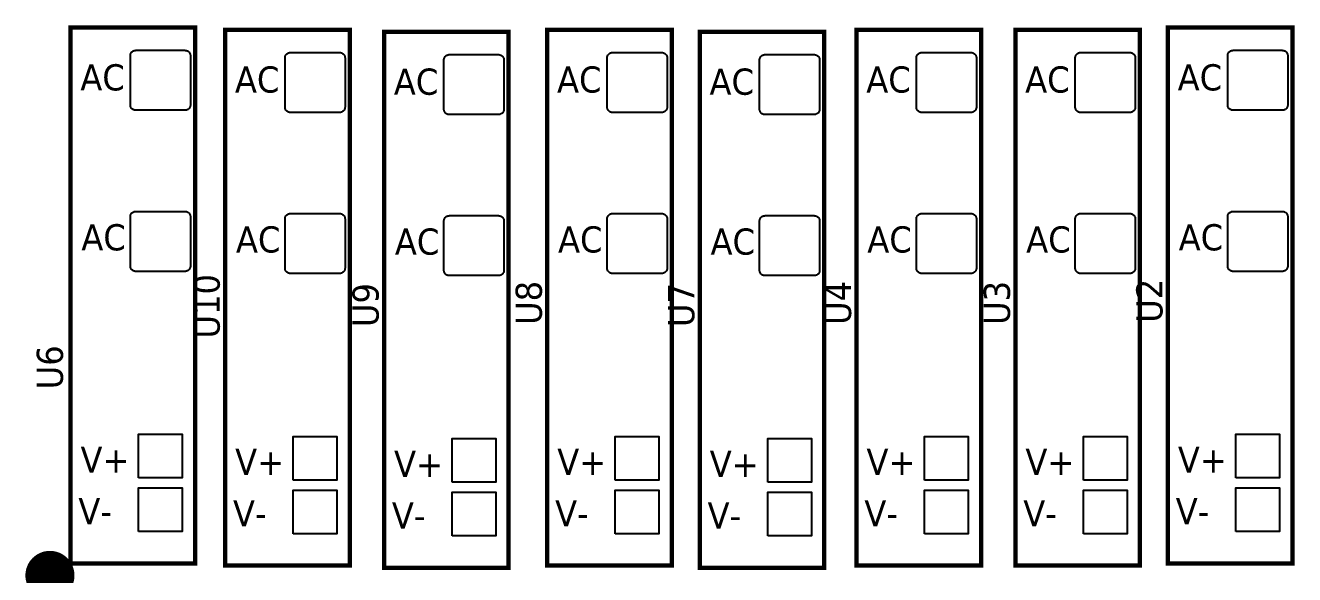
# Model space of a CAD drawing. Header units: millimetres. Extents: x 123.5 to 144.3, y 105.4 to 121.6.
# Drawn here: x 131.205 to 135.394, y 113.562 to 115.375 of the extents above; entities that cross this region are included whole.
import ezdxf

# ---------------------------------------------------------------- set-up
doc = ezdxf.new("R2010")
doc.units = ezdxf.units.MM
doc.layers.add('DESC', color=250, linetype='Continuous')
doc.styles.get("Standard").update_dxf_attribs({"font": 'tahoma.ttf'})

# ---------------------------------------------------------------- blocks, each defined once
blk = doc.blocks.new('EPAD')
at = {"const_width": 0.5}
blk.add_lwpolyline([(-0.25, 0, 1), (0.25, 0, 1)], format="xyb", close=True, dxfattribs=at)
blk = doc.blocks.new('DIELEC-AUT006')
at = {"const_width": 0.012}
for points in [[(150.6546, 113.2411), (150.9972, 113.2411), (150.9972, 114.715), (150.6546, 114.715), (150.6546, 113.2411)], [(150.6546, 113.2411), (150.9972, 113.2411), (150.9972, 114.715), (150.6546, 114.715), (150.6546, 113.2411)], [(150.6546, 113.2411), (150.9972, 113.2411), (150.9972, 114.715), (150.6546, 114.715), (150.6546, 113.2411)], [(151.0798, 113.2352), (151.4224, 113.2352), (151.4224, 114.7091), (151.0798, 114.7091), (151.0798, 113.2352)], [(151.0798, 113.2352), (151.4224, 113.2352), (151.4224, 114.7091), (151.0798, 114.7091), (151.0798, 113.2352)], [(151.0798, 113.2352), (151.4224, 113.2352), (151.4224, 114.7091), (151.0798, 114.7091), (151.0798, 113.2352)], [(151.5169, 113.2293), (151.8594, 113.2293), (151.8594, 114.7032), (151.5169, 114.7032), (151.5169, 113.2293)], [(151.5169, 113.2293), (151.8594, 113.2293), (151.8594, 114.7032), (151.5169, 114.7032), (151.5169, 113.2293)], [(151.5169, 113.2293), (151.8594, 113.2293), (151.8594, 114.7032), (151.5169, 114.7032), (151.5169, 113.2293)], [(151.9657, 113.2352), (152.3082, 113.2352), (152.3082, 114.7091), (151.9657, 114.7091), (151.9657, 113.2352)], [(151.9657, 113.2352), (152.3082, 113.2352), (152.3082, 114.7091), (151.9657, 114.7091), (151.9657, 113.2352)], [(151.9657, 113.2352), (152.3082, 113.2352), (152.3082, 114.7091), (151.9657, 114.7091), (151.9657, 113.2352)], [(152.385, 113.2293), (152.7275, 113.2293), (152.7275, 114.7032), (152.385, 114.7032), (152.385, 113.2293)], [(152.385, 113.2293), (152.7275, 113.2293), (152.7275, 114.7032), (152.385, 114.7032), (152.385, 113.2293)], [(152.385, 113.2293), (152.7275, 113.2293), (152.7275, 114.7032), (152.385, 114.7032), (152.385, 113.2293)], [(152.8161, 113.2352), (153.1586, 113.2352), (153.1586, 114.7091), (152.8161, 114.7091), (152.8161, 113.2352)], [(152.8161, 113.2352), (153.1586, 113.2352), (153.1586, 114.7091), (152.8161, 114.7091), (152.8161, 113.2352)], [(152.8161, 113.2352), (153.1586, 113.2352), (153.1586, 114.7091), (152.8161, 114.7091), (152.8161, 113.2352)], [(153.2531, 113.2352), (153.5956, 113.2352), (153.5956, 114.7091), (153.2531, 114.7091), (153.2531, 113.2352)], [(153.2531, 113.2352), (153.5956, 113.2352), (153.5956, 114.7091), (153.2531, 114.7091), (153.2531, 113.2352)], [(153.2531, 113.2352), (153.5956, 113.2352), (153.5956, 114.7091), (153.2531, 114.7091), (153.2531, 113.2352)], [(153.6724, 113.2411), (154.0149, 113.2411), (154.0149, 114.715), (153.6724, 114.715), (153.6724, 113.2411)], [(153.6724, 113.2411), (154.0149, 113.2411), (154.0149, 114.715), (153.6724, 114.715), (153.6724, 113.2411)], [(153.6724, 113.2411), (154.0149, 113.2411), (154.0149, 114.715), (153.6724, 114.715), (153.6724, 113.2411)]]:
    blk.add_lwpolyline(points, dxfattribs=at)
for points in [[(150.8193, 114.5024), (150.8193, 114.6374), (150.8193, 114.6389), (150.8196, 114.6404), (150.8199, 114.6419), (150.8204, 114.6433), (150.821, 114.6446), (150.8218, 114.6458), (150.8226, 114.647), (150.8236, 114.648), (150.8247, 114.649), (150.8258, 114.6499), (150.827, 114.6506), (150.8284, 114.6512), (150.8297, 114.6517), (150.8312, 114.6521), (150.8327, 114.6523), (150.8343, 114.6524), (150.9693, 114.6524), (150.9708, 114.6523), (150.9723, 114.6521), (150.9738, 114.6517), (150.9752, 114.6512), (150.9765, 114.6506), (150.9777, 114.6499), (150.9789, 114.649), (150.9799, 114.648), (150.9809, 114.647), (150.9817, 114.6458), (150.9825, 114.6446), (150.9831, 114.6433), (150.9836, 114.6419), (150.984, 114.6404), (150.9842, 114.6389), (150.9843, 114.6374), (150.9843, 114.5024), (150.9842, 114.5008), (150.984, 114.4993), (150.9836, 114.4979), (150.9831, 114.4965), (150.9825, 114.4952), (150.9817, 114.4939), (150.9809, 114.4928), (150.9799, 114.4917), (150.9789, 114.4908), (150.9777, 114.4899), (150.9765, 114.4892), (150.9752, 114.4885), (150.9738, 114.488), (150.9723, 114.4877), (150.9708, 114.4875), (150.9693, 114.4874), (150.8343, 114.4874), (150.8327, 114.4875), (150.8312, 114.4877), (150.8297, 114.488), (150.8284, 114.4885), (150.827, 114.4892), (150.8258, 114.4899), (150.8247, 114.4908), (150.8236, 114.4917), (150.8226, 114.4928), (150.8218, 114.4939), (150.821, 114.4952), (150.8204, 114.4965), (150.8199, 114.4979), (150.8196, 114.4993), (150.8193, 114.5008), (150.8193, 114.5024)], [(151.2445, 114.4965), (151.2445, 114.6315), (151.2445, 114.633), (151.2448, 114.6345), (151.2451, 114.636), (151.2456, 114.6374), (151.2462, 114.6387), (151.247, 114.6399), (151.2478, 114.6411), (151.2488, 114.6421), (151.2499, 114.6431), (151.251, 114.6439), (151.2522, 114.6447), (151.2536, 114.6453), (151.2549, 114.6458), (151.2564, 114.6462), (151.2579, 114.6464), (151.2595, 114.6465), (151.3945, 114.6465), (151.396, 114.6464), (151.3975, 114.6462), (151.399, 114.6458), (151.4004, 114.6453), (151.4017, 114.6447), (151.4029, 114.6439), (151.4041, 114.6431), (151.4051, 114.6421), (151.4061, 114.6411), (151.4069, 114.6399), (151.4077, 114.6387), (151.4083, 114.6374), (151.4088, 114.636), (151.4092, 114.6345), (151.4094, 114.633), (151.4095, 114.6315), (151.4095, 114.4965), (151.4094, 114.4949), (151.4092, 114.4934), (151.4088, 114.492), (151.4083, 114.4906), (151.4077, 114.4893), (151.4069, 114.488), (151.4061, 114.4869), (151.4051, 114.4858), (151.4041, 114.4848), (151.4029, 114.484), (151.4017, 114.4832), (151.4004, 114.4826), (151.399, 114.4821), (151.3975, 114.4818), (151.396, 114.4815), (151.3945, 114.4815), (151.2595, 114.4815), (151.2579, 114.4815), (151.2564, 114.4818), (151.2549, 114.4821), (151.2536, 114.4826), (151.2522, 114.4832), (151.251, 114.484), (151.2499, 114.4848), (151.2488, 114.4858), (151.2478, 114.4869), (151.247, 114.488), (151.2462, 114.4893), (151.2456, 114.4906), (151.2451, 114.492), (151.2448, 114.4934), (151.2445, 114.4949), (151.2445, 114.4965)], [(151.6815, 114.4906), (151.6815, 114.6256), (151.6815, 114.6271), (151.6818, 114.6286), (151.6821, 114.6301), (151.6826, 114.6315), (151.6832, 114.6328), (151.684, 114.634), (151.6848, 114.6352), (151.6858, 114.6362), (151.6869, 114.6372), (151.688, 114.638), (151.6892, 114.6388), (151.6906, 114.6394), (151.6919, 114.6399), (151.6934, 114.6403), (151.6949, 114.6405), (151.6965, 114.6406), (151.8315, 114.6406), (151.833, 114.6405), (151.8345, 114.6403), (151.836, 114.6399), (151.8374, 114.6394), (151.8387, 114.6388), (151.8399, 114.638), (151.8411, 114.6372), (151.8421, 114.6362), (151.8431, 114.6352), (151.8439, 114.634), (151.8447, 114.6328), (151.8453, 114.6315), (151.8458, 114.6301), (151.8462, 114.6286), (151.8464, 114.6271), (151.8465, 114.6256), (151.8465, 114.4906), (151.8464, 114.489), (151.8462, 114.4875), (151.8458, 114.486), (151.8453, 114.4847), (151.8447, 114.4833), (151.8439, 114.4821), (151.8431, 114.481), (151.8421, 114.4799), (151.8411, 114.4789), (151.8399, 114.4781), (151.8387, 114.4773), (151.8374, 114.4767), (151.836, 114.4762), (151.8345, 114.4759), (151.833, 114.4756), (151.8315, 114.4756), (151.6965, 114.4756), (151.6949, 114.4756), (151.6934, 114.4759), (151.6919, 114.4762), (151.6906, 114.4767), (151.6892, 114.4773), (151.688, 114.4781), (151.6869, 114.4789), (151.6858, 114.4799), (151.6848, 114.481), (151.684, 114.4821), (151.6832, 114.4833), (151.6826, 114.4847), (151.6821, 114.486), (151.6818, 114.4875), (151.6815, 114.489), (151.6815, 114.4906)], [(152.1303, 114.4965), (152.1303, 114.6315), (152.1304, 114.633), (152.1306, 114.6345), (152.1309, 114.636), (152.1314, 114.6374), (152.1321, 114.6387), (152.1328, 114.6399), (152.1337, 114.6411), (152.1346, 114.6421), (152.1357, 114.6431), (152.1368, 114.6439), (152.1381, 114.6447), (152.1394, 114.6453), (152.1408, 114.6458), (152.1422, 114.6462), (152.1437, 114.6464), (152.1453, 114.6465), (152.2803, 114.6465), (152.2818, 114.6464), (152.2833, 114.6462), (152.2848, 114.6458), (152.2862, 114.6453), (152.2875, 114.6447), (152.2887, 114.6439), (152.2899, 114.6431), (152.2909, 114.6421), (152.2919, 114.6411), (152.2928, 114.6399), (152.2935, 114.6387), (152.2941, 114.6374), (152.2946, 114.636), (152.295, 114.6345), (152.2952, 114.633), (152.2953, 114.6315), (152.2953, 114.4965), (152.2952, 114.4949), (152.295, 114.4934), (152.2946, 114.492), (152.2941, 114.4906), (152.2935, 114.4893), (152.2928, 114.488), (152.2919, 114.4869), (152.2909, 114.4858), (152.2899, 114.4848), (152.2887, 114.484), (152.2875, 114.4832), (152.2862, 114.4826), (152.2848, 114.4821), (152.2833, 114.4818), (152.2818, 114.4815), (152.2803, 114.4815), (152.1453, 114.4815), (152.1437, 114.4815), (152.1422, 114.4818), (152.1408, 114.4821), (152.1394, 114.4826), (152.1381, 114.4832), (152.1368, 114.484), (152.1357, 114.4848), (152.1346, 114.4858), (152.1337, 114.4869), (152.1328, 114.488), (152.1321, 114.4893), (152.1314, 114.4906), (152.1309, 114.492), (152.1306, 114.4934), (152.1304, 114.4949), (152.1303, 114.4965)], [(152.5496, 114.4906), (152.5496, 114.6256), (152.5496, 114.6271), (152.5499, 114.6286), (152.5502, 114.6301), (152.5507, 114.6315), (152.5514, 114.6328), (152.5521, 114.634), (152.5529, 114.6352), (152.5539, 114.6362), (152.555, 114.6372), (152.5561, 114.638), (152.5574, 114.6388), (152.5587, 114.6394), (152.5601, 114.6399), (152.5615, 114.6403), (152.563, 114.6405), (152.5646, 114.6406), (152.6996, 114.6406), (152.7011, 114.6405), (152.7026, 114.6403), (152.7041, 114.6399), (152.7055, 114.6394), (152.7068, 114.6388), (152.708, 114.638), (152.7092, 114.6372), (152.7102, 114.6362), (152.7112, 114.6352), (152.7121, 114.634), (152.7128, 114.6328), (152.7134, 114.6315), (152.7139, 114.6301), (152.7143, 114.6286), (152.7145, 114.6271), (152.7146, 114.6256), (152.7146, 114.4906), (152.7145, 114.489), (152.7143, 114.4875), (152.7139, 114.486), (152.7134, 114.4847), (152.7128, 114.4833), (152.7121, 114.4821), (152.7112, 114.481), (152.7102, 114.4799), (152.7092, 114.4789), (152.708, 114.4781), (152.7068, 114.4773), (152.7055, 114.4767), (152.7041, 114.4762), (152.7026, 114.4759), (152.7011, 114.4756), (152.6996, 114.4756), (152.5646, 114.4756), (152.563, 114.4756), (152.5615, 114.4759), (152.5601, 114.4762), (152.5587, 114.4767), (152.5574, 114.4773), (152.5561, 114.4781), (152.555, 114.4789), (152.5539, 114.4799), (152.5529, 114.481), (152.5521, 114.4821), (152.5514, 114.4833), (152.5507, 114.4847), (152.5502, 114.486), (152.5499, 114.4875), (152.5496, 114.489), (152.5496, 114.4906)], [(152.9807, 114.4965), (152.9807, 114.6315), (152.9808, 114.633), (152.981, 114.6345), (152.9813, 114.636), (152.9818, 114.6374), (152.9825, 114.6387), (152.9832, 114.6399), (152.9841, 114.6411), (152.985, 114.6421), (152.9861, 114.6431), (152.9872, 114.6439), (152.9885, 114.6447), (152.9898, 114.6453), (152.9912, 114.6458), (152.9926, 114.6462), (152.9941, 114.6464), (152.9957, 114.6465), (153.1307, 114.6465), (153.1322, 114.6464), (153.1337, 114.6462), (153.1352, 114.6458), (153.1366, 114.6453), (153.1379, 114.6447), (153.1391, 114.6439), (153.1403, 114.6431), (153.1413, 114.6421), (153.1423, 114.6411), (153.1432, 114.6399), (153.1439, 114.6387), (153.1445, 114.6374), (153.145, 114.636), (153.1454, 114.6345), (153.1456, 114.633), (153.1457, 114.6315), (153.1457, 114.4965), (153.1456, 114.4949), (153.1454, 114.4934), (153.145, 114.492), (153.1445, 114.4906), (153.1439, 114.4893), (153.1432, 114.488), (153.1423, 114.4869), (153.1413, 114.4858), (153.1403, 114.4848), (153.1391, 114.484), (153.1379, 114.4832), (153.1366, 114.4826), (153.1352, 114.4821), (153.1337, 114.4818), (153.1322, 114.4815), (153.1307, 114.4815), (152.9957, 114.4815), (152.9941, 114.4815), (152.9926, 114.4818), (152.9912, 114.4821), (152.9898, 114.4826), (152.9885, 114.4832), (152.9872, 114.484), (152.9861, 114.4848), (152.985, 114.4858), (152.9841, 114.4869), (152.9832, 114.488), (152.9825, 114.4893), (152.9818, 114.4906), (152.9813, 114.492), (152.981, 114.4934), (152.9808, 114.4949), (152.9807, 114.4965)], [(153.4177, 114.4965), (153.4177, 114.6315), (153.4178, 114.633), (153.418, 114.6345), (153.4183, 114.636), (153.4188, 114.6374), (153.4195, 114.6387), (153.4202, 114.6399), (153.4211, 114.6411), (153.422, 114.6421), (153.4231, 114.6431), (153.4242, 114.6439), (153.4255, 114.6447), (153.4268, 114.6453), (153.4282, 114.6458), (153.4296, 114.6462), (153.4311, 114.6464), (153.4327, 114.6465), (153.5677, 114.6465), (153.5692, 114.6464), (153.5708, 114.6462), (153.5722, 114.6458), (153.5736, 114.6453), (153.5749, 114.6447), (153.5761, 114.6439), (153.5773, 114.6431), (153.5783, 114.6421), (153.5793, 114.6411), (153.5802, 114.6399), (153.5809, 114.6387), (153.5815, 114.6374), (153.582, 114.636), (153.5824, 114.6345), (153.5826, 114.633), (153.5827, 114.6315), (153.5827, 114.4965), (153.5826, 114.4949), (153.5824, 114.4934), (153.582, 114.492), (153.5815, 114.4906), (153.5809, 114.4893), (153.5802, 114.488), (153.5793, 114.4869), (153.5783, 114.4858), (153.5773, 114.4848), (153.5761, 114.484), (153.5749, 114.4832), (153.5736, 114.4826), (153.5722, 114.4821), (153.5708, 114.4818), (153.5692, 114.4815), (153.5677, 114.4815), (153.4327, 114.4815), (153.4311, 114.4815), (153.4296, 114.4818), (153.4282, 114.4821), (153.4268, 114.4826), (153.4255, 114.4832), (153.4242, 114.484), (153.4231, 114.4848), (153.422, 114.4858), (153.4211, 114.4869), (153.4202, 114.488), (153.4195, 114.4893), (153.4188, 114.4906), (153.4183, 114.492), (153.418, 114.4934), (153.4178, 114.4949), (153.4177, 114.4965)], [(153.837, 114.5024), (153.837, 114.6374), (153.8371, 114.6389), (153.8373, 114.6404), (153.8376, 114.6419), (153.8381, 114.6433), (153.8388, 114.6446), (153.8395, 114.6458), (153.8404, 114.647), (153.8413, 114.648), (153.8424, 114.649), (153.8435, 114.6499), (153.8448, 114.6506), (153.8461, 114.6512), (153.8475, 114.6517), (153.8489, 114.6521), (153.8504, 114.6523), (153.852, 114.6524), (153.987, 114.6524), (153.9885, 114.6523), (153.99, 114.6521), (153.9915, 114.6517), (153.9929, 114.6512), (153.9942, 114.6506), (153.9954, 114.6499), (153.9966, 114.649), (153.9976, 114.648), (153.9986, 114.647), (153.9995, 114.6458), (154.0002, 114.6446), (154.0008, 114.6433), (154.0013, 114.6419), (154.0017, 114.6404), (154.0019, 114.6389), (154.002, 114.6374), (154.002, 114.5024), (154.0019, 114.5008), (154.0017, 114.4993), (154.0013, 114.4979), (154.0008, 114.4965), (154.0002, 114.4952), (153.9995, 114.4939), (153.9986, 114.4928), (153.9976, 114.4917), (153.9966, 114.4908), (153.9954, 114.4899), (153.9942, 114.4892), (153.9929, 114.4885), (153.9915, 114.488), (153.99, 114.4877), (153.9885, 114.4875), (153.987, 114.4874), (153.852, 114.4874), (153.8504, 114.4875), (153.8489, 114.4877), (153.8475, 114.488), (153.8461, 114.4885), (153.8448, 114.4892), (153.8435, 114.4899), (153.8424, 114.4908), (153.8413, 114.4917), (153.8404, 114.4928), (153.8395, 114.4939), (153.8388, 114.4952), (153.8381, 114.4965), (153.8376, 114.4979), (153.8373, 114.4993), (153.8371, 114.5008), (153.837, 114.5024)], [(150.8193, 114.0595), (150.8193, 114.1945), (150.8193, 114.196), (150.8196, 114.1975), (150.8199, 114.199), (150.8204, 114.2004), (150.821, 114.2017), (150.8218, 114.2029), (150.8226, 114.2041), (150.8236, 114.2051), (150.8247, 114.2061), (150.8258, 114.2069), (150.827, 114.2077), (150.8284, 114.2083), (150.8297, 114.2088), (150.8312, 114.2092), (150.8327, 114.2094), (150.8343, 114.2095), (150.9693, 114.2095), (150.9708, 114.2094), (150.9723, 114.2092), (150.9738, 114.2088), (150.9752, 114.2083), (150.9765, 114.2077), (150.9777, 114.2069), (150.9789, 114.2061), (150.9799, 114.2051), (150.9809, 114.2041), (150.9817, 114.2029), (150.9825, 114.2017), (150.9831, 114.2004), (150.9836, 114.199), (150.984, 114.1975), (150.9842, 114.196), (150.9843, 114.1945), (150.9843, 114.0595), (150.9842, 114.0579), (150.984, 114.0564), (150.9836, 114.0549), (150.9831, 114.0536), (150.9825, 114.0522), (150.9817, 114.051), (150.9809, 114.0499), (150.9799, 114.0488), (150.9789, 114.0478), (150.9777, 114.047), (150.9765, 114.0462), (150.9752, 114.0456), (150.9738, 114.0451), (150.9723, 114.0448), (150.9708, 114.0445), (150.9693, 114.0445), (150.8343, 114.0445), (150.8327, 114.0445), (150.8312, 114.0448), (150.8297, 114.0451), (150.8284, 114.0456), (150.827, 114.0462), (150.8258, 114.047), (150.8247, 114.0478), (150.8236, 114.0488), (150.8226, 114.0499), (150.8218, 114.051), (150.821, 114.0522), (150.8204, 114.0536), (150.8199, 114.0549), (150.8196, 114.0564), (150.8193, 114.0579), (150.8193, 114.0595)], [(153.837, 114.0595), (153.837, 114.1945), (153.8371, 114.196), (153.8373, 114.1975), (153.8376, 114.199), (153.8381, 114.2004), (153.8388, 114.2017), (153.8395, 114.2029), (153.8404, 114.2041), (153.8413, 114.2051), (153.8424, 114.2061), (153.8435, 114.2069), (153.8448, 114.2077), (153.8461, 114.2083), (153.8475, 114.2088), (153.8489, 114.2092), (153.8504, 114.2094), (153.852, 114.2095), (153.987, 114.2095), (153.9885, 114.2094), (153.99, 114.2092), (153.9915, 114.2088), (153.9929, 114.2083), (153.9942, 114.2077), (153.9954, 114.2069), (153.9966, 114.2061), (153.9976, 114.2051), (153.9986, 114.2041), (153.9995, 114.2029), (154.0002, 114.2017), (154.0008, 114.2004), (154.0013, 114.199), (154.0017, 114.1975), (154.0019, 114.196), (154.002, 114.1945), (154.002, 114.0595), (154.0019, 114.0579), (154.0017, 114.0564), (154.0013, 114.0549), (154.0008, 114.0536), (154.0002, 114.0522), (153.9995, 114.051), (153.9986, 114.0499), (153.9976, 114.0488), (153.9966, 114.0478), (153.9954, 114.047), (153.9942, 114.0462), (153.9929, 114.0456), (153.9915, 114.0451), (153.99, 114.0448), (153.9885, 114.0445), (153.987, 114.0445), (153.852, 114.0445), (153.8504, 114.0445), (153.8489, 114.0448), (153.8475, 114.0451), (153.8461, 114.0456), (153.8448, 114.0462), (153.8435, 114.047), (153.8424, 114.0478), (153.8413, 114.0488), (153.8404, 114.0499), (153.8395, 114.051), (153.8388, 114.0522), (153.8381, 114.0536), (153.8376, 114.0549), (153.8373, 114.0564), (153.8371, 114.0579), (153.837, 114.0595)], [(151.2445, 114.0536), (151.2445, 114.1886), (151.2445, 114.1901), (151.2448, 114.1916), (151.2451, 114.1931), (151.2456, 114.1945), (151.2462, 114.1958), (151.247, 114.197), (151.2478, 114.1982), (151.2488, 114.1992), (151.2499, 114.2002), (151.251, 114.201), (151.2522, 114.2018), (151.2536, 114.2024), (151.2549, 114.2029), (151.2564, 114.2033), (151.2579, 114.2035), (151.2595, 114.2036), (151.3945, 114.2036), (151.396, 114.2035), (151.3975, 114.2033), (151.399, 114.2029), (151.4004, 114.2024), (151.4017, 114.2018), (151.4029, 114.201), (151.4041, 114.2002), (151.4051, 114.1992), (151.4061, 114.1982), (151.4069, 114.197), (151.4077, 114.1958), (151.4083, 114.1945), (151.4088, 114.1931), (151.4092, 114.1916), (151.4094, 114.1901), (151.4095, 114.1886), (151.4095, 114.0536), (151.4094, 114.052), (151.4092, 114.0505), (151.4088, 114.049), (151.4083, 114.0477), (151.4077, 114.0463), (151.4069, 114.0451), (151.4061, 114.0439), (151.4051, 114.0429), (151.4041, 114.0419), (151.4029, 114.0411), (151.4017, 114.0403), (151.4004, 114.0397), (151.399, 114.0392), (151.3975, 114.0389), (151.396, 114.0386), (151.3945, 114.0386), (151.2595, 114.0386), (151.2579, 114.0386), (151.2564, 114.0389), (151.2549, 114.0392), (151.2536, 114.0397), (151.2522, 114.0403), (151.251, 114.0411), (151.2499, 114.0419), (151.2488, 114.0429), (151.2478, 114.0439), (151.247, 114.0451), (151.2462, 114.0463), (151.2456, 114.0477), (151.2451, 114.049), (151.2448, 114.0505), (151.2445, 114.052), (151.2445, 114.0536)], [(151.6815, 114.0477), (151.6815, 114.1827), (151.6815, 114.1842), (151.6818, 114.1857), (151.6821, 114.1872), (151.6826, 114.1886), (151.6832, 114.1899), (151.684, 114.1911), (151.6848, 114.1923), (151.6858, 114.1933), (151.6869, 114.1943), (151.688, 114.1951), (151.6892, 114.1959), (151.6906, 114.1965), (151.6919, 114.197), (151.6934, 114.1974), (151.6949, 114.1976), (151.6965, 114.1977), (151.8315, 114.1977), (151.833, 114.1976), (151.8345, 114.1974), (151.836, 114.197), (151.8374, 114.1965), (151.8387, 114.1959), (151.8399, 114.1951), (151.8411, 114.1943), (151.8421, 114.1933), (151.8431, 114.1923), (151.8439, 114.1911), (151.8447, 114.1899), (151.8453, 114.1886), (151.8458, 114.1872), (151.8462, 114.1857), (151.8464, 114.1842), (151.8465, 114.1827), (151.8465, 114.0477), (151.8464, 114.0461), (151.8462, 114.0446), (151.8458, 114.0431), (151.8453, 114.0417), (151.8447, 114.0404), (151.8439, 114.0392), (151.8431, 114.038), (151.8421, 114.037), (151.8411, 114.036), (151.8399, 114.0352), (151.8387, 114.0344), (151.8374, 114.0338), (151.836, 114.0333), (151.8345, 114.0329), (151.833, 114.0327), (151.8315, 114.0327), (151.6965, 114.0327), (151.6949, 114.0327), (151.6934, 114.0329), (151.6919, 114.0333), (151.6906, 114.0338), (151.6892, 114.0344), (151.688, 114.0352), (151.6869, 114.036), (151.6858, 114.037), (151.6848, 114.038), (151.684, 114.0392), (151.6832, 114.0404), (151.6826, 114.0417), (151.6821, 114.0431), (151.6818, 114.0446), (151.6815, 114.0461), (151.6815, 114.0477)], [(152.1303, 114.0536), (152.1303, 114.1886), (152.1304, 114.1901), (152.1306, 114.1916), (152.1309, 114.1931), (152.1314, 114.1945), (152.1321, 114.1958), (152.1328, 114.197), (152.1337, 114.1982), (152.1346, 114.1992), (152.1357, 114.2002), (152.1368, 114.201), (152.1381, 114.2018), (152.1394, 114.2024), (152.1408, 114.2029), (152.1422, 114.2033), (152.1437, 114.2035), (152.1453, 114.2036), (152.2803, 114.2036), (152.2818, 114.2035), (152.2833, 114.2033), (152.2848, 114.2029), (152.2862, 114.2024), (152.2875, 114.2018), (152.2887, 114.201), (152.2899, 114.2002), (152.2909, 114.1992), (152.2919, 114.1982), (152.2928, 114.197), (152.2935, 114.1958), (152.2941, 114.1945), (152.2946, 114.1931), (152.295, 114.1916), (152.2952, 114.1901), (152.2953, 114.1886), (152.2953, 114.0536), (152.2952, 114.052), (152.295, 114.0505), (152.2946, 114.049), (152.2941, 114.0477), (152.2935, 114.0463), (152.2928, 114.0451), (152.2919, 114.0439), (152.2909, 114.0429), (152.2899, 114.0419), (152.2887, 114.0411), (152.2875, 114.0403), (152.2862, 114.0397), (152.2848, 114.0392), (152.2833, 114.0389), (152.2818, 114.0386), (152.2803, 114.0386), (152.1453, 114.0386), (152.1437, 114.0386), (152.1422, 114.0389), (152.1408, 114.0392), (152.1394, 114.0397), (152.1381, 114.0403), (152.1368, 114.0411), (152.1357, 114.0419), (152.1346, 114.0429), (152.1337, 114.0439), (152.1328, 114.0451), (152.1321, 114.0463), (152.1314, 114.0477), (152.1309, 114.049), (152.1306, 114.0505), (152.1304, 114.052), (152.1303, 114.0536)], [(152.5496, 114.0477), (152.5496, 114.1827), (152.5496, 114.1842), (152.5499, 114.1857), (152.5502, 114.1872), (152.5507, 114.1886), (152.5514, 114.1899), (152.5521, 114.1911), (152.5529, 114.1923), (152.5539, 114.1933), (152.555, 114.1943), (152.5561, 114.1951), (152.5574, 114.1959), (152.5587, 114.1965), (152.5601, 114.197), (152.5615, 114.1974), (152.563, 114.1976), (152.5646, 114.1977), (152.6996, 114.1977), (152.7011, 114.1976), (152.7026, 114.1974), (152.7041, 114.197), (152.7055, 114.1965), (152.7068, 114.1959), (152.708, 114.1951), (152.7092, 114.1943), (152.7102, 114.1933), (152.7112, 114.1923), (152.7121, 114.1911), (152.7128, 114.1899), (152.7134, 114.1886), (152.7139, 114.1872), (152.7143, 114.1857), (152.7145, 114.1842), (152.7146, 114.1827), (152.7146, 114.0477), (152.7145, 114.0461), (152.7143, 114.0446), (152.7139, 114.0431), (152.7134, 114.0417), (152.7128, 114.0404), (152.7121, 114.0392), (152.7112, 114.038), (152.7102, 114.037), (152.7092, 114.036), (152.708, 114.0352), (152.7068, 114.0344), (152.7055, 114.0338), (152.7041, 114.0333), (152.7026, 114.0329), (152.7011, 114.0327), (152.6996, 114.0327), (152.5646, 114.0327), (152.563, 114.0327), (152.5615, 114.0329), (152.5601, 114.0333), (152.5587, 114.0338), (152.5574, 114.0344), (152.5561, 114.0352), (152.555, 114.036), (152.5539, 114.037), (152.5529, 114.038), (152.5521, 114.0392), (152.5514, 114.0404), (152.5507, 114.0417), (152.5502, 114.0431), (152.5499, 114.0446), (152.5496, 114.0461), (152.5496, 114.0477)], [(152.9807, 114.0536), (152.9807, 114.1886), (152.9808, 114.1901), (152.981, 114.1916), (152.9813, 114.1931), (152.9818, 114.1945), (152.9825, 114.1958), (152.9832, 114.197), (152.9841, 114.1982), (152.985, 114.1992), (152.9861, 114.2002), (152.9872, 114.201), (152.9885, 114.2018), (152.9898, 114.2024), (152.9912, 114.2029), (152.9926, 114.2033), (152.9941, 114.2035), (152.9957, 114.2036), (153.1307, 114.2036), (153.1322, 114.2035), (153.1337, 114.2033), (153.1352, 114.2029), (153.1366, 114.2024), (153.1379, 114.2018), (153.1391, 114.201), (153.1403, 114.2002), (153.1413, 114.1992), (153.1423, 114.1982), (153.1432, 114.197), (153.1439, 114.1958), (153.1445, 114.1945), (153.145, 114.1931), (153.1454, 114.1916), (153.1456, 114.1901), (153.1457, 114.1886), (153.1457, 114.0536), (153.1456, 114.052), (153.1454, 114.0505), (153.145, 114.049), (153.1445, 114.0477), (153.1439, 114.0463), (153.1432, 114.0451), (153.1423, 114.0439), (153.1413, 114.0429), (153.1403, 114.0419), (153.1391, 114.0411), (153.1379, 114.0403), (153.1366, 114.0397), (153.1352, 114.0392), (153.1337, 114.0389), (153.1322, 114.0386), (153.1307, 114.0386), (152.9957, 114.0386), (152.9941, 114.0386), (152.9926, 114.0389), (152.9912, 114.0392), (152.9898, 114.0397), (152.9885, 114.0403), (152.9872, 114.0411), (152.9861, 114.0419), (152.985, 114.0429), (152.9841, 114.0439), (152.9832, 114.0451), (152.9825, 114.0463), (152.9818, 114.0477), (152.9813, 114.049), (152.981, 114.0505), (152.9808, 114.052), (152.9807, 114.0536)], [(153.4177, 114.0536), (153.4177, 114.1886), (153.4178, 114.1901), (153.418, 114.1916), (153.4183, 114.1931), (153.4188, 114.1945), (153.4195, 114.1958), (153.4202, 114.197), (153.4211, 114.1982), (153.422, 114.1992), (153.4231, 114.2002), (153.4242, 114.201), (153.4255, 114.2018), (153.4268, 114.2024), (153.4282, 114.2029), (153.4296, 114.2033), (153.4311, 114.2035), (153.4327, 114.2036), (153.5677, 114.2036), (153.5692, 114.2035), (153.5708, 114.2033), (153.5722, 114.2029), (153.5736, 114.2024), (153.5749, 114.2018), (153.5761, 114.201), (153.5773, 114.2002), (153.5783, 114.1992), (153.5793, 114.1982), (153.5802, 114.197), (153.5809, 114.1958), (153.5815, 114.1945), (153.582, 114.1931), (153.5824, 114.1916), (153.5826, 114.1901), (153.5827, 114.1886), (153.5827, 114.0536), (153.5826, 114.052), (153.5824, 114.0505), (153.582, 114.049), (153.5815, 114.0477), (153.5809, 114.0463), (153.5802, 114.0451), (153.5793, 114.0439), (153.5783, 114.0429), (153.5773, 114.0419), (153.5761, 114.0411), (153.5749, 114.0403), (153.5736, 114.0397), (153.5722, 114.0392), (153.5708, 114.0389), (153.5692, 114.0386), (153.5677, 114.0386), (153.4327, 114.0386), (153.4311, 114.0386), (153.4296, 114.0389), (153.4282, 114.0392), (153.4268, 114.0397), (153.4255, 114.0403), (153.4242, 114.0411), (153.4231, 114.0419), (153.422, 114.0429), (153.4211, 114.0439), (153.4202, 114.0451), (153.4195, 114.0463), (153.4188, 114.0477), (153.4183, 114.049), (153.418, 114.0505), (153.4178, 114.052), (153.4177, 114.0536)], [(150.8418, 113.4764), (150.8418, 113.5964), (150.9618, 113.5964), (150.9618, 113.4764), (150.8418, 113.4764)], [(151.267, 113.4705), (151.267, 113.5905), (151.387, 113.5905), (151.387, 113.4705), (151.267, 113.4705)], [(151.704, 113.4646), (151.704, 113.5846), (151.824, 113.5846), (151.824, 113.4646), (151.704, 113.4646)], [(152.1528, 113.4705), (152.1528, 113.5905), (152.2728, 113.5905), (152.2728, 113.4705), (152.1528, 113.4705)], [(152.5721, 113.4646), (152.5721, 113.5846), (152.6921, 113.5846), (152.6921, 113.4646), (152.5721, 113.4646)], [(153.0032, 113.4705), (153.0032, 113.5905), (153.1232, 113.5905), (153.1232, 113.4705), (153.0032, 113.4705)], [(153.4402, 113.4705), (153.4402, 113.5905), (153.5602, 113.5905), (153.5602, 113.4705), (153.4402, 113.4705)], [(153.8595, 113.4764), (153.8595, 113.5964), (153.9795, 113.5964), (153.9795, 113.4764), (153.8595, 113.4764)], [(150.8418, 113.3288), (150.8418, 113.4488), (150.9618, 113.4488), (150.9618, 113.3288), (150.8418, 113.3288)], [(151.267, 113.3229), (151.267, 113.4429), (151.387, 113.4429), (151.387, 113.3229), (151.267, 113.3229)], [(152.1528, 113.3229), (152.1528, 113.4429), (152.2728, 113.4429), (152.2728, 113.3229), (152.1528, 113.3229)], [(153.0032, 113.3229), (153.0032, 113.4429), (153.1232, 113.4429), (153.1232, 113.3229), (153.0032, 113.3229)], [(153.4402, 113.3229), (153.4402, 113.4429), (153.5602, 113.4429), (153.5602, 113.3229), (153.4402, 113.3229)], [(153.8595, 113.3288), (153.8595, 113.4488), (153.9795, 113.4488), (153.9795, 113.3288), (153.8595, 113.3288)], [(151.704, 113.317), (151.704, 113.437), (151.824, 113.437), (151.824, 113.317), (151.704, 113.317)], [(152.5721, 113.317), (152.5721, 113.437), (152.6921, 113.437), (152.6921, 113.317), (152.5721, 113.317)]]:
    blk.add_lwpolyline(points, close=True)
at = {"xscale": 0.135, "yscale": 0.135, "zscale": 1.5}
blk.add_blockref('EPAD', (150.598, 113.2082), dxfattribs=at)
at = {"width": 1.041667}
for s, p in [('AC', (150.6815, 114.5421)), ('AC', (150.6815, 114.5421)), ('AC', (150.6815, 114.5421)), ('AC', (151.1067, 114.5362)), ('AC', (151.1067, 114.5362)), ('AC', (151.1067, 114.5362)), ('AC', (151.5437, 114.5303)), ('AC', (151.5437, 114.5303)), ('AC', (151.5437, 114.5303)), ('AC', (151.9925, 114.5362)), ('AC', (151.9925, 114.5362)), ('AC', (151.9925, 114.5362)), ('AC', (152.4118, 114.5303)), ('AC', (152.4118, 114.5303)), ('AC', (152.4118, 114.5303)), ('AC', (152.8429, 114.5362)), ('AC', (152.8429, 114.5362)), ('AC', (152.8429, 114.5362)), ('AC', (153.2799, 114.5362)), ('AC', (153.2799, 114.5362)), ('AC', (153.2799, 114.5362)), ('AC', (153.6992, 114.5421)), ('AC', (153.6992, 114.5421)), ('AC', (153.6992, 114.5421)), ('AC', (150.6843, 114.1022)), ('AC', (150.6843, 114.1022)), ('AC', (150.6843, 114.1022)), ('AC', (153.702, 114.1022)), ('AC', (153.702, 114.1022)), ('AC', (153.702, 114.1022)), ('AC', (151.1095, 114.0963)), ('AC', (151.1095, 114.0963)), ('AC', (151.1095, 114.0963)), ('AC', (151.5465, 114.0904)), ('AC', (151.5465, 114.0904)), ('AC', (151.5465, 114.0904)), ('AC', (151.9953, 114.0963)), ('AC', (151.9953, 114.0963)), ('AC', (151.9953, 114.0963)), ('AC', (152.4146, 114.0904)), ('AC', (152.4146, 114.0904)), ('AC', (152.4146, 114.0904)), ('AC', (152.8457, 114.0963)), ('AC', (152.8457, 114.0963)), ('AC', (152.8457, 114.0963)), ('AC', (153.2827, 114.0963)), ('AC', (153.2827, 114.0963)), ('AC', (153.2827, 114.0963)), ('V+', (150.682, 113.4907)), ('V+', (150.682, 113.4907)), ('V+', (150.682, 113.4907)), ('V+', (151.1072, 113.4848)), ('V+', (151.1072, 113.4848)), ('V+', (151.1072, 113.4848)), ('V+', (151.5443, 113.4789)), ('V+', (151.5443, 113.4789)), ('V+', (151.5443, 113.4789)), ('V+', (151.9931, 113.4848)), ('V+', (151.9931, 113.4848)), ('V+', (151.9931, 113.4848)), ('V+', (152.4124, 113.4789)), ('V+', (152.4124, 113.4789)), ('V+', (152.4124, 113.4789)), ('V+', (152.8435, 113.4848)), ('V+', (152.8435, 113.4848)), ('V+', (152.8435, 113.4848)), ('V+', (153.2805, 113.4848)), ('V+', (153.2805, 113.4848)), ('V+', (153.2805, 113.4848)), ('V+', (153.6998, 113.4907)), ('V+', (153.6998, 113.4907)), ('V+', (153.6998, 113.4907)), ('V-', (150.6761, 113.3489)), ('V-', (150.6761, 113.3489)), ('V-', (150.6761, 113.3489)), ('V-', (151.1013, 113.343)), ('V-', (151.1013, 113.343)), ('V-', (151.1013, 113.343)), ('V-', (151.5383, 113.3371)), ('V-', (151.5383, 113.3371)), ('V-', (151.5383, 113.3371)), ('V-', (151.9872, 113.343)), ('V-', (151.9872, 113.343)), ('V-', (151.9872, 113.343)), ('V-', (152.4065, 113.3371)), ('V-', (152.4065, 113.3371)), ('V-', (152.4065, 113.3371)), ('V-', (152.8376, 113.343)), ('V-', (152.8376, 113.343)), ('V-', (152.8376, 113.343)), ('V-', (153.2746, 113.343)), ('V-', (153.2746, 113.343)), ('V-', (153.2746, 113.343)), ('V-', (153.6939, 113.3489)), ('V-', (153.6939, 113.3489)), ('V-', (153.6939, 113.3489))]:
    blk.add_text(s, height=0.072, dxfattribs=at).set_placement(p)
for s, p in [('U10', (151.0648, 113.8597)), ('U10', (151.0648, 113.8597)), ('U10', (151.0648, 113.8597)), ('U9', (151.5019, 113.8912)), ('U9', (151.5019, 113.8912)), ('U9', (151.5019, 113.8912)), ('U8', (151.9507, 113.8972)), ('U8', (151.9507, 113.8972)), ('U8', (151.9507, 113.8972)), ('U7', (152.37, 113.8912)), ('U7', (152.37, 113.8912)), ('U7', (152.37, 113.8912)), ('U4', (152.8011, 113.8972)), ('U4', (152.8011, 113.8972)), ('U4', (152.8011, 113.8972)), ('U3', (153.2381, 113.8972)), ('U3', (153.2381, 113.8972)), ('U3', (153.2381, 113.8972)), ('U2', (153.6574, 113.9031)), ('U2', (153.6574, 113.9031)), ('U2', (153.6574, 113.9031)), ('U6', (150.6337, 113.72)), ('U6', (150.6337, 113.72)), ('U6', (150.6337, 113.72))]:
    blk.add_text(s, height=0.072, rotation=90, dxfattribs=at).set_placement(p)

msp = doc.modelspace()

# ---------------------------------------------------------------- block references
at = {"layer": 'DESC', "xscale": 1.2, "yscale": 1.2, "zscale": 1.2}
msp.add_blockref('DIELEC-AUT006', (-49.4312, -22.2901), dxfattribs=at)

doc.saveas('drawing.dxf')
